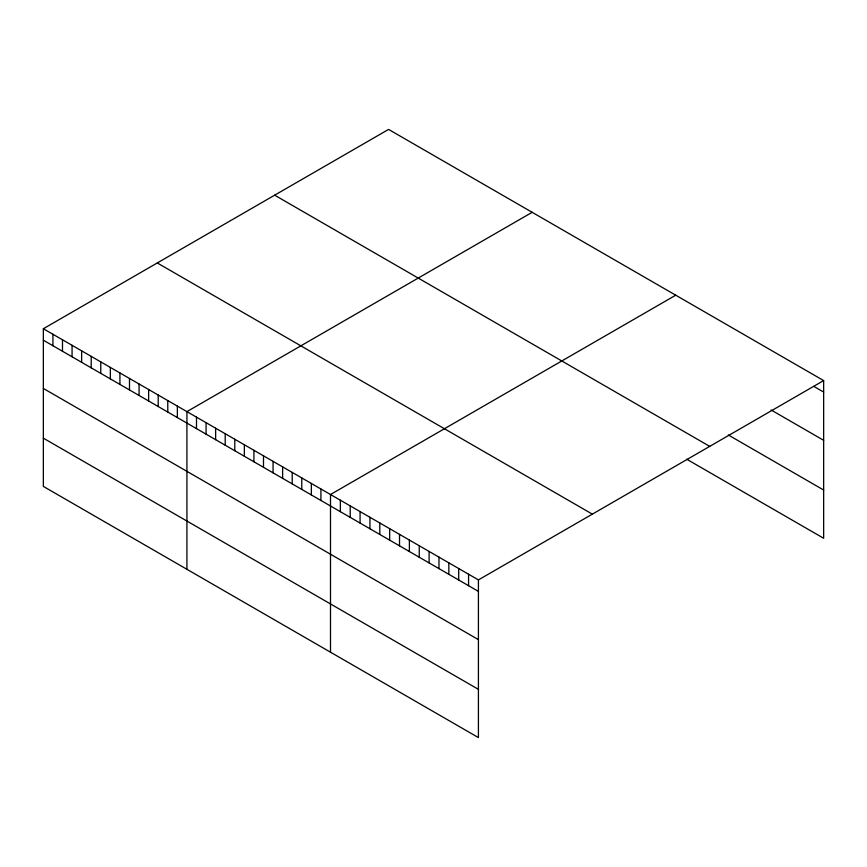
<?xml version="1.0" encoding="UTF-8"?>
<svg xmlns="http://www.w3.org/2000/svg" width="867" height="867" viewBox="0 0 867 867"><rect width="100%" height="100%" fill="white"/><g stroke="black" fill="none" stroke-linecap="round" stroke-linejoin="round"><path stroke-width="1.3" d="M43.35 328.734L478.421 579.915L478.421 737.589L43.35 486.409L43.35 328.734L388.579 129.411L823.65 380.591L823.65 538.266L686.686 459.196M532.154 212.307L186.925 411.619L186.925 569.294M675.729 295.192L330.5 494.515L330.5 652.19M478.421 579.915L823.65 380.591M813.788 386.379L823.65 392.079M771.056 409.95L823.65 440.317M728.323 434.985L823.65 490.028M274.655 195.183L709.726 446.375M157.274 262.95L592.345 514.142M43.35 340.211L478.421 591.392M43.35 388.449L478.421 639.64M43.35 438.16L478.421 689.341M468.559 574.225L468.559 585.702M458.697 568.524L458.697 580.001M448.835 562.835L448.835 574.312M438.973 557.134L438.973 568.622M429.111 551.445L429.111 562.921M419.249 545.755L419.249 557.232M409.387 540.054L409.387 551.542M399.524 534.365L399.524 545.842M389.662 528.675L389.662 540.152M379.8 522.974L379.8 534.462M369.938 517.285L369.938 528.762M360.076 511.595L360.076 523.072M350.214 505.894L350.214 517.382M340.363 500.205L340.363 511.682M320.92 488.988L320.92 500.465M311.351 483.461L311.351 494.938M301.781 477.934L301.781 489.411M292.212 472.407L292.212 483.884M282.642 466.88L282.642 478.356M273.062 461.352L273.062 472.829M263.492 455.825L263.492 467.302M253.923 450.298L253.923 461.786M244.353 444.771L244.353 456.259M234.784 439.255L234.784 450.732M225.214 433.728L225.214 445.204M215.634 428.2L215.634 439.677M206.064 422.673L206.064 434.15M196.495 417.146L196.495 428.623M177.356 406.092L177.356 417.569M167.775 400.565L167.775 412.042M158.206 395.038L158.206 406.525M148.636 389.511L148.636 400.998M139.067 383.994L139.067 395.471M129.497 378.467L129.497 389.944M119.917 372.94L119.917 384.417M110.347 367.413L110.347 378.89M100.778 361.886L100.778 373.363M91.208 356.359L91.208 367.836M81.639 350.832L81.639 362.308M72.069 345.304L72.069 356.781M62.489 339.777L62.489 351.265M52.92 334.25L52.92 345.738"/></g></svg>
